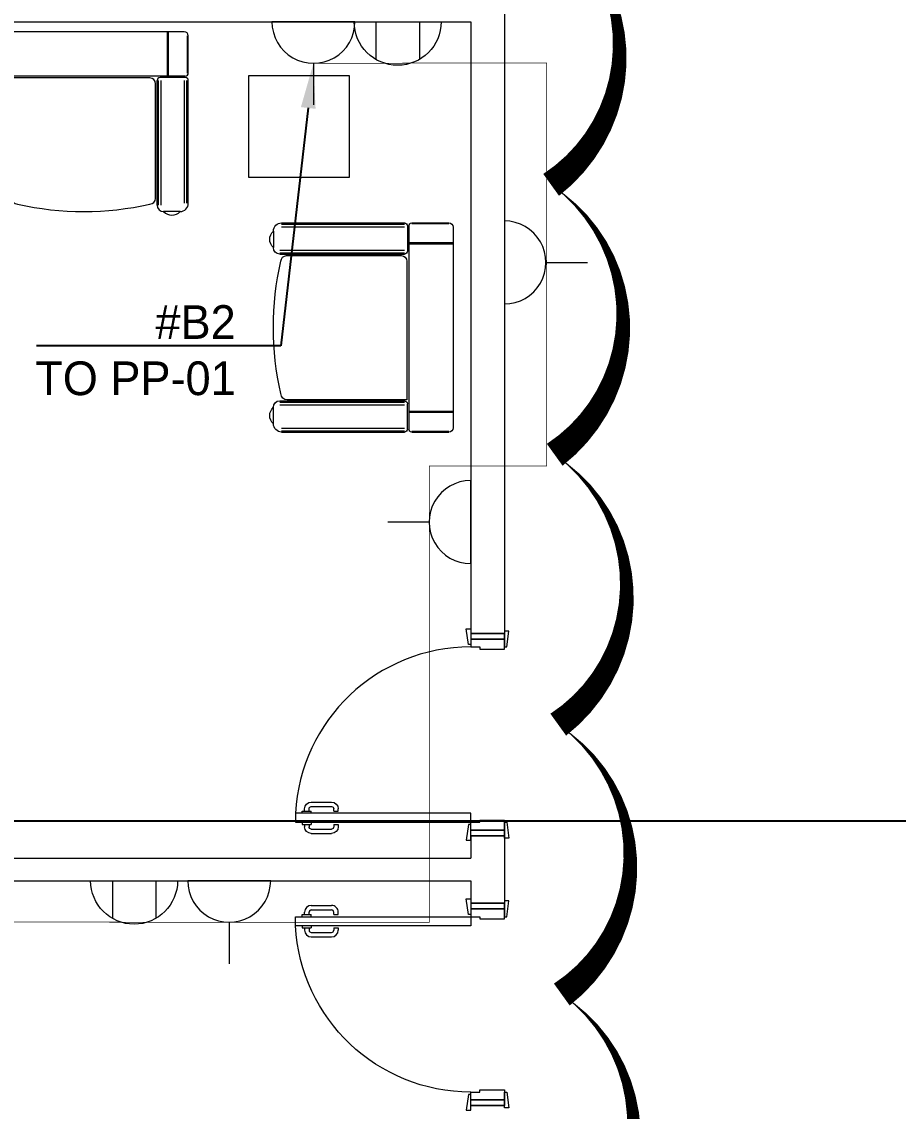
# Model space of a CAD drawing. Header units: metres. Extents: x 75097 to 220695, y -1557923 to -1361206.
# Drawn here: x 110620 to 114519, y -1419978 to -1415133 of the extents above; entities that cross this region are included whole.
import ezdxf
from ezdxf import colors
from ezdxf.entities.mleader import LeaderData, LeaderLine
from ezdxf.math import Vec2, Vec3

# ---------------------------------------------------------------- set-up
doc = ezdxf.new("R2010")
doc.units = ezdxf.units.M
doc.layers.get('0').update_dxf_attribs({"lineweight": 0})
doc.layers.add('A-100 - Copy$0$axes', color=8, linetype='Continuous')
doc.layers.add('PD-VENT', color=8, linetype='Continuous')
for name, color, linetype, lineweight in [('A-100 - Copy$0$Medical Equipment and Furniture', 8, 'Continuous', 0), ('A-100 - Copy$0$Medical Equipment and Furniture1', 8, 'Continuous', 5), ('A-100 - Copy$0$Walls', 8, 'Continuous', 0), ('A-100 - Copy$0$Wooden Joinery', 8, 'Continuous', 0)]:
    doc.layers.add(name, color=color, linetype=linetype, lineweight=lineweight)
doc.layers.add('E-POWR', color=7, linetype='Continuous', lineweight=9, true_color=0x4e7e3e)
doc.layers.add('REV 01', color=7, linetype='Continuous', lineweight=0, true_color=0xe41b4d)
doc.styles.get("Standard").update_dxf_attribs({"font": 'GOTHIC.TTF'})

# ---------------------------------------------------------------- blocks, each defined once
blk = doc.blocks.new('NORMAL SOCKET')
at = {"layer": 'E-POWR'}
for p, q in [((0, 307.7), (0, 615.4)), ((-307.7, 0), (307.7, 0))]:
    blk.add_line(p, q, dxfattribs=at)
blk.add_ellipse((0, 0), major_axis=(32.8, 305.9), ratio=1, start_param=4.81904, end_param=7.960633, dxfattribs=at)
blk = doc.blocks.new('WALL OUTLET')
at = {"layer": 'E-POWR', "extrusion": (9.94399e-05, 4.90741e-07, 1)}
blk.add_line((-193.4, 0, 0), (193.4, 0, 0), dxfattribs=at)
blk.add_line((-193.4, 0, 0), (193.4, 0, 0), dxfattribs=at)
at = {"layer": 'E-POWR', "extrusion": (9.94399e-05, 4.90741e-07, 1), "elevation": 0}
for points in [[(-96.7, 0), (-96.7, 167.5)], [(96.7, 0), (96.7, 167.5)]]:
    blk.add_lwpolyline(points, dxfattribs=at)
at = {"layer": 'E-POWR', "extrusion": (9.94399e-05, 4.90741e-07, 1)}
blk.add_arc((0, 0, 0), 193.4, 359.9963, 179.9963, dxfattribs=at)
blk = doc.blocks.new('A-100 - Copy$0$single seat')
at = {"layer": 'A-100 - Copy$0$Medical Equipment and Furniture1'}
for p, q in [((-972742.2, -381703.1), (-972742.2, -382595.5)), ((-972558.1, -381684), (-972723.2, -381684)), ((-972558.1, -381687.4), (-972723.2, -381687.4)), ((-972544.8, -381697.3), (-972544.8, -382601.1)), ((-972538.5, -381697.3), (-972538.5, -381809.5)), ((-971978.9, -381684), (-972525.2, -381684)), ((-971978.9, -381689.9), (-972525.2, -381689.9)), ((-971978.9, -381701.7), (-972525.2, -381701.7)), ((-971942.2, -381720.6), (-971942.2, -381794)), ((-972544.8, -381772.1), (-972742.2, -381772.1)), ((-972544.8, -381774.6), (-972742.2, -381774.6)), ((-972544.8, -381777.1), (-972742.2, -381777.1)), ((-971971, -381805.1), (-972525.2, -381805.1)), ((-971971, -381816.9), (-972525.2, -381816.9)), ((-972536.4, -381854.9), (-972536.4, -382471.4)), ((-971971, -381822.8), (-972525.2, -381822.8)), ((-972001, -381829.5), (-972511, -381829.5)), ((-972538.5, -382600.9), (-972538.5, -382488.7)), ((-972536.4, -382471.4), (-972003.7, -382471.4)), ((-971971, -382475.4), (-972525.2, -382475.4)), ((-971971, -382481.3), (-972525.2, -382481.3)), ((-971971, -382493.1), (-972525.2, -382493.1)), ((-972544.8, -382521), (-972742.2, -382521)), ((-972544.8, -382523.6), (-972742.2, -382523.6)), ((-972544.8, -382526.1), (-972742.2, -382526.1)), ((-971942.2, -382577.6), (-971942.2, -382504.2)), ((-972558.1, -382610.8), (-972723.2, -382610.8)), ((-972558.1, -382614.2), (-972723.2, -382614.2)), ((-971978.9, -382596.4), (-972525.2, -382596.4)), ((-971978.9, -382608.3), (-972525.2, -382608.3)), ((-971978.9, -382614.2), (-972525.2, -382614.2))]:
    blk.add_line(p, q, dxfattribs=at)
for centre, radius, start, end in [((-972723.2, -381703.1), 19.1, 90, 180), ((-972558.1, -381697.3), 13.3, 0, 90), ((-972525.2, -381697.3), 13.3, 90, 180), ((-971978.9, -381720.6), 36.6, 0, 90), ((-971976, -381757.3), 49.9, 312.6462, 47.3538), ((-972525.2, -381809.5), 13.3, 180, 270), ((-971971, -381794), 28.8, 270, 0), ((-972511, -381854.9), 25.3, 90, 180), ((-972001, -381854.9), 25.3, 0, 90), ((-973252.2, -382149.1), 1310, 347.0217, 12.9783), ((-972003.7, -382443.3), 28.1, 270, 0), ((-972525.2, -382488.7), 13.3, 90, 180), ((-971971, -382504.2), 28.8, 0, 90), ((-971976, -382540.9), 49.9, 312.6462, 47.3538), ((-972723.2, -382595.1), 19.1, 180, 270), ((-971978.9, -382577.6), 36.6, 270, 0), ((-972558.1, -382600.9), 13.3, 270, 0), ((-972525.2, -382600.9), 13.3, 180, 270)]:
    blk.add_arc(centre, radius, start, end, dxfattribs=at)
blk = doc.blocks.new('A-100 - Copy$0$A$C72370EFE')
at = {"layer": 'A-100 - Copy$0$Wooden Joinery'}
for p, q in [((-0.01, -0.04), (-0.02, -0.04)), ((-0.01, -0.03), (-0.01, -0.07)), ((0, -0.03), (-0.01, -0.03)), ((0.04, -0.03), (0.05, -0.03)), ((0.05, -0.03), (0.05, -0.07)), ((0.05, -0.04), (0.06, -0.04)), ((-0.05, -0.07), (-0.05, -0.16)), ((-0.03, -0.07), (-0.03, -0.16)), ((-0.01, -0.06), (-0.02, -0.06)), ((0, -0.07), (-0.01, -0.07)), ((0.04, -0.07), (0.05, -0.07)), ((0.05, -0.06), (0.06, -0.06)), ((0.07, -0.07), (0.07, -0.16)), ((0.09, -0.07), (0.09, -0.16)), ((-0.01, -0.17), (-0.02, -0.17)), ((-0.01, -0.19), (-0.02, -0.19)), ((-0.01, -0.17), (-0.01, -0.19)), ((0.05, -0.17), (0.06, -0.17)), ((0.05, -0.17), (0.05, -0.19)), ((0.05, -0.19), (0.06, -0.19))]:
    blk.add_line(p, q, dxfattribs=at)
for centre, radius, start, end in [((-0.02, -0.07), 0.03, 90, 180), ((0.06, -0.07), 0.03, 0, 90), ((-0.02, -0.07), 0.01, 90, 180), ((0.06, -0.07), 0.01, 0, 90), ((-0.02, -0.16), 0.03, 180, 270), ((-0.02, -0.16), 0.01, 180, 270), ((0.06, -0.16), 0.01, 270, 0), ((0.06, -0.16), 0.03, 270, 0)]:
    blk.add_arc(centre, radius, start, end, dxfattribs=at)
blk = doc.blocks.new('A-100 - Copy$0$DR1')
at = {"layer": 'A-100 - Copy$0$Wooden Joinery', "elevation": 0}
for points in [[(1743402.9, 41721.9), (1743392.9, 41721.9), (1743382.9, 41791.9), (1743402.9, 41791.9)], [(1743552.9, 41731.9), (1743562.9, 41731.9), (1743572.9, 41801.9), (1743552.9, 41801.9)], [(1743552.9, 41681.9), (1744331.9, 41681.9), (1744331.9, 41721.9), (1743552.9, 41721.9)], [(1743402.9, 40941.9), (1743392.9, 40941.9), (1743382.9, 40871.9), (1743402.9, 40871.9)], [(1743552.9, 40931.9), (1743562.9, 40931.9), (1743572.9, 40861.9), (1743552.9, 40861.9)]]:
    blk.add_lwpolyline(points, close=True, dxfattribs=at)
for points in [[(1743552.9, 41756.9), (1743402.9, 41756.9), (1743402.9, 41781.9), (1743552.9, 41781.9), (1743552.9, 41756.9)], [(1743552.9, 41756.9), (1743552.9, 41721.9), (1743512.9, 41721.9), (1743512.9, 41711.9), (1743402.9, 41711.9), (1743402.9, 41756.9), (1743552.9, 41756.9)], [(1743552.9, 40906.9), (1743552.9, 40941.9), (1743512.9, 40941.9), (1743512.9, 40951.9), (1743402.9, 40951.9), (1743402.9, 40906.9), (1743552.9, 40906.9)], [(1743552.9, 40906.9), (1743402.9, 40906.9), (1743402.9, 40881.9), (1743552.9, 40881.9), (1743552.9, 40906.9)]]:
    blk.add_lwpolyline(points, dxfattribs=at)
at = {"layer": 'A-100 - Copy$0$Wooden Joinery'}
blk.add_arc((1743552.9, 41721.9, 0), 780, 270, 357.0603, dxfattribs=at)
at = {"layer": 'A-100 - Copy$0$Wooden Joinery', "xscale": -999.9999999998856, "yscale": 999.9999999998856, "zscale": 999.9999999998854, "rotation": 270}
blk.add_blockref('A-100 - Copy$0$A$C72370EFE', (1744331.9, 41681.9, 0), dxfattribs=at)
blk = doc.blocks.new('A-100 - Copy')
at = {"layer": 'A-100 - Copy$0$axes'}
blk.add_line((178940.3, -1418687.7, 2.4), (96042.2, -1418687.7, 2.4), dxfattribs=at)
at = {"layer": 'A-100 - Copy$0$Medical Equipment and Furniture', "elevation": 2.3}
blk.add_lwpolyline([(112077.9, -1415823.3), (112077.9, -1415373.3), (111627.9, -1415373.3), (111627.9, -1415823.3)], close=True, dxfattribs=at)
at = {"layer": 'A-100 - Copy$0$Walls'}
for p, q in [((112766.9, -1406452.7, 2.4), (112766.9, -1417852.7, 2.4)), ((108078.3, -1415132.9, 2.4), (112616.9, -1415132.9, 2.4)), ((112616.9, -1415132.9, 2.4), (112616.9, -1417852.7, 2.4)), ((112616.9, -1417852.7, 2.4), (112766.9, -1417852.7, 2.4)), ((112616.9, -1418752.7, 2.4), (112616.9, -1418852.7, 2.4)), ((112616.9, -1418752.7, 2.4), (112766.9, -1418752.7, 2.4)), ((112766.9, -1418752.7, 2.4), (112766.9, -1419052.7, 2.4)), ((108078.3, -1418852.7, 2.4), (112616.9, -1418852.7, 2.4)), ((108068.3, -1418952.7, 2.4), (112616.9, -1418952.7, 2.4)), ((112616.9, -1418952.7, 2.4), (112616.9, -1419052.7, 2.4)), ((112616.9, -1419052.7, 2.4), (112766.9, -1419052.7, 2.4)), ((112616.9, -1419952.7, 2.4), (112766.9, -1419952.7, 2.4))]:
    blk.add_line(p, q, dxfattribs=at)
at = {"layer": 'A-100 - Copy$0$Medical Equipment and Furniture', "rotation": 270}
blk.add_blockref('A-100 - Copy$0$single seat', (493044.8, -2387919.1, 2.4), dxfattribs=at)
at = {"layer": 'A-100 - Copy$0$Medical Equipment and Furniture', "xscale": -1}
blk.add_blockref('A-100 - Copy$0$single seat', (-860203.1, -1034343, 2.4), dxfattribs=at)
at = {"layer": 'A-100 - Copy$0$Wooden Joinery', "rotation": 180}
blk.add_blockref('A-100 - Copy$0$DR1', (1856169.8, -1376970.8, 2.4), dxfattribs=at)
at = {"layer": 'A-100 - Copy$0$Wooden Joinery', "xscale": -1}
blk.add_blockref('A-100 - Copy$0$DR1', (1856169.8, -1460834.6, 2.4), dxfattribs=at)

msp = doc.modelspace()

# ---------------------------------------------------------------- linework, layer by layer
at = {"layer": 'E-POWR', "const_width": 3}
msp.add_lwpolyline([(108265.1, -1421301.6), (108265.1, -1418667.9), (109498.3, -1418665.8), (109809.7, -1418665.8), (109809.7, -1419136.2), (111542.6, -1419137.3), (112432.3, -1419137.3), (112432.3, -1417109), (112954.9, -1417109), (112954.9, -1415315.9), (111918.1, -1415317.5)], dxfattribs=at)

# ---------------------------------------------------------------- block references
at = {"layer": 'E-POWR', "color": 85, "xscale": 0.6, "yscale": 0.6, "zscale": 0.6}
for p, rotation in [((111917.3, -1415132.9, 2.4), 180), ((112766.9, -1416203, 2.4), 270), ((112616.9, -1417357.7, 2.4), 90), ((111542.6, -1418952.7, 2.4), 180)]:
    msp.add_blockref('NORMAL SOCKET', p, dxfattribs=dict(at, rotation=rotation))
at = {"layer": 'PD-VENT', "color": 85, "xscale": -1, "rotation": 179.9979352857856}
for p in [(112292, -1415132.9, 2.4), (111119.6, -1418952.7, 2.4)]:
    msp.add_blockref('WALL OUTLET', p, dxfattribs=at)

# ---------------------------------------------------------------- leaders
at = {"layer": 'E-POWR'}
ml = msp.add_multileader_mtext('Standard', dxfattribs=at)
ml.set_content('#B2\\PTO PP-01', color=256)
ml.set_leader_properties()
ml.build(insert=Vec2(0, 0))
ml.multileader.update_dxf_attribs({"text_right_attachment_type": 6, "dogleg_length": 200, "arrow_head_size": 200})
ctx = ml.context
ctx.base_point, ctx.char_height, ctx.arrow_head_size, ctx.landing_gap_size, ctx.plane_origin = Vec3(110746.3, -1416470.1), 150, 200, 0.09, Vec3(113629.4, -1419832.8)
ctx.right_attachment, ctx.text_align_type = 6, 2
notes = []
notes.append((ctx, [(1, (1, 1, 0), (111771.7, -1416573.2), (-1, 0), 200, [(0, [(111917.3, -1415317.5)], 0, [])])]))
ctx.mtext.insert, ctx.mtext.alignment, ctx.mtext.flow_direction = Vec3(111571.6, -1416393.2), 3, 5
for ctx, leaders in notes:
    for number, flags, end, landing, length, lines in leaders:
        leader = LeaderData()
        leader.index, (leader.has_last_leader_line, leader.has_dogleg_vector, leader.attachment_direction) = number, flags
        leader.last_leader_point, leader.dogleg_vector, leader.dogleg_length = Vec3(end), Vec3(landing), length
        for number, points, colour, breaks in lines:
            line = LeaderLine()
            line.index, line.vertices, line.color, line.breaks = number, Vec3.list(points), colors.encode_raw_color(colour), breaks
            leader.lines.append(line)
        ctx.leaders.append(leader)

# ---------------------------------------------------------------- next in the draw order: block references
msp.add_blockref('A-100 - Copy', (0, 0))

# ---------------------------------------------------------------- next in the draw order: linework, layer by layer
at = {"layer": 'REV 01', "color": 6, "elevation": 0}
msp.add_lwpolyline([(112958.9, -1414658, 0, 120, -0.520567), (112974.7, -1415858.2, 0, 120, -0.520567), (112990.6, -1417058.4, 0, 120, -0.520567), (113006.4, -1418258.7, 0, 120, -0.520567), (113022.2, -1419458.9, 0, 120, -0.520567), (113038.1, -1420659.1, 0, 120, -0.520567), (113053.9, -1421859.4, 0, 120, -0.520567), (113069.8, -1423059.6, 0, 120, -0.520567), (113085.6, -1424259.8, 0, 120, -0.520567), (113101.4, -1425460.1, 0, 120, -0.520567), (113117.3, -1426660.3, 0, 120, -0.520567), (112518.2, -1427241.8, 0, 120, -0.520567), (111318.1, -1427218.5, 0, 120, -0.520567), (110118, -1427195.2, 0, 120, -0.520567), (108917.9, -1427171.9, 0, 120, -0.520567), (107717.8, -1427148.6, 0, 120, -0.520567)], format="xyseb", dxfattribs=at)

doc.saveas('drawing.dxf')
